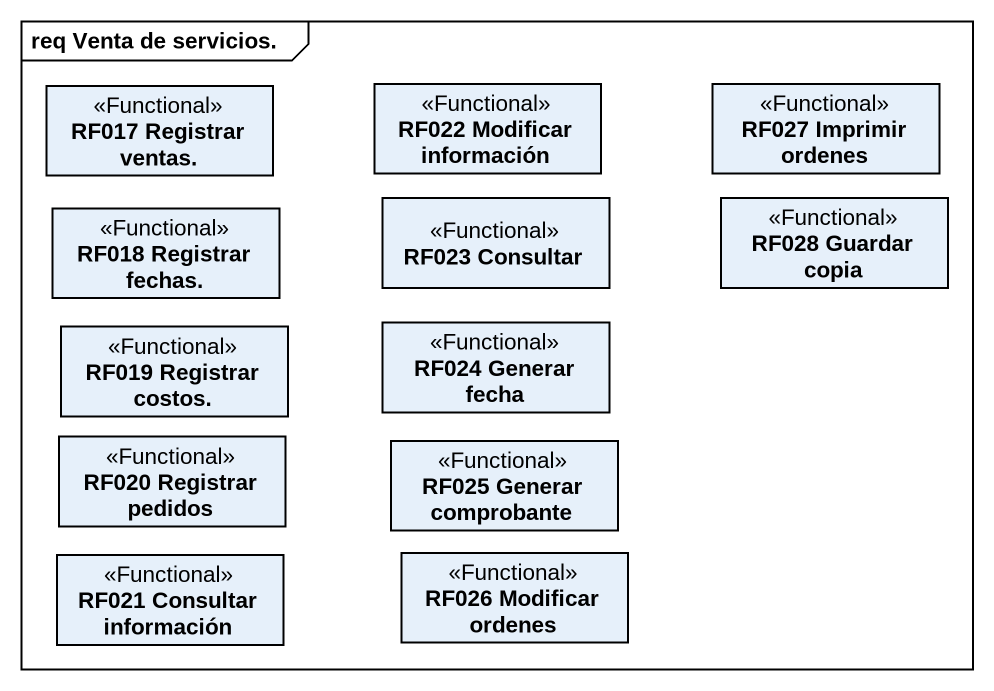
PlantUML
@startuml
mainframe req Venta de servicios.
hide circle
hide empty members
class "RF017 Registrar ventas." as RF017_Registrar_ventas <<Functional>>
class "RF022 Modificar información" as RF022_Modificar_información <<Functional>>
class "RF027 Imprimir ordenes" as RF027_Imprimir_ordenes <<Functional>>
class "RF018 Registrar fechas." as RF018_Registrar_fechas <<Functional>>
class "RF023 Consultar" as RF023_Consultar <<Functional>>
class "RF028 Guardar copia" as RF028_Guardar_copia <<Functional>>
class "RF019 Registrar costos." as RF019_Registrar_costos <<Functional>>
class "RF024 Generar fecha" as RF024_Generar_fecha <<Functional>>
class "RF020 Registrar pedidos" as RF020_Registrar_pedidos <<Functional>>
class "RF025 Generar comprobante" as RF025_Generar_comprobante <<Functional>>
class "RF021 Consultar información" as RF021_Consultar_información <<Functional>>
class "RF026 Modificar ordenes" as RF026_Modificar_ordenes <<Functional>>
@enduml
